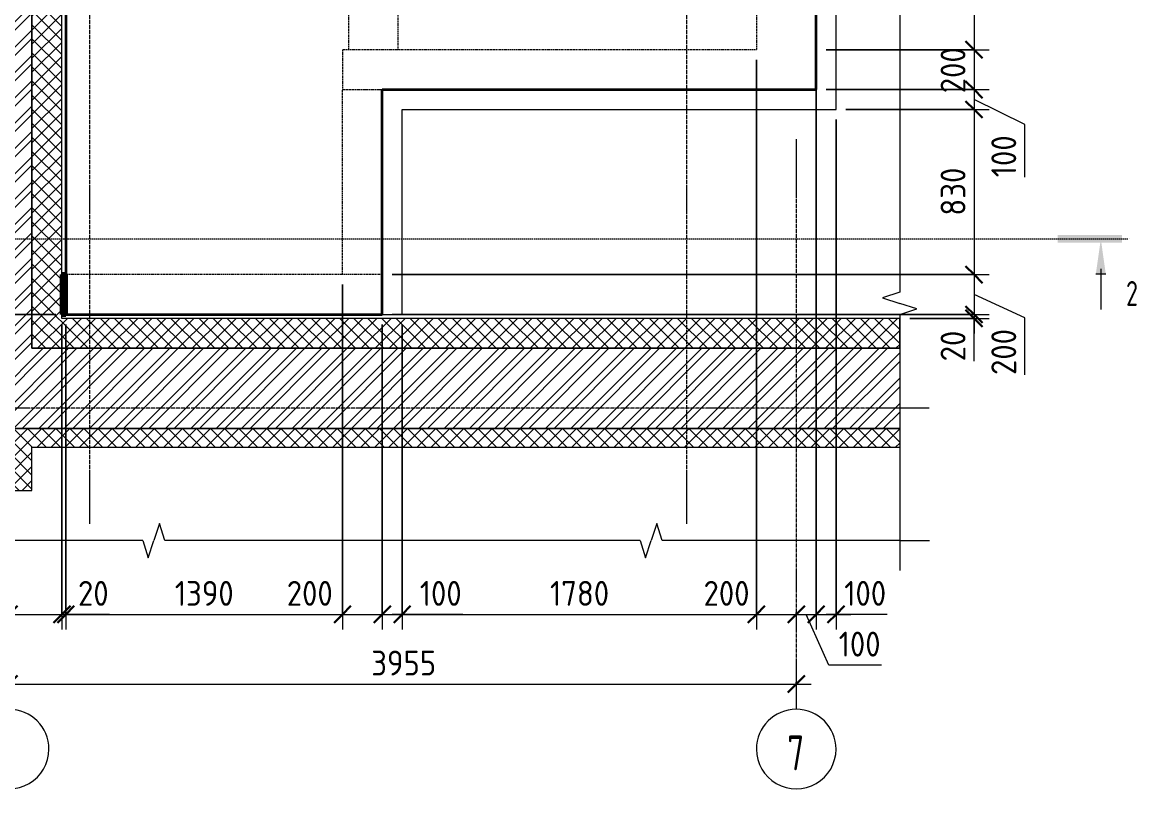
# Model space of a CAD drawing. Header units: millimetres. Extents: x 21225 to 69556, y -4162 to 36638.
# Drawn here: x 45258 to 50858, y 29222 to 33083 of the extents above; entities that cross this region are included whole.
import ezdxf

# ---------------------------------------------------------------- set-up
doc = ezdxf.new("R2010")
doc.units = ezdxf.units.MM
for name, pattern in [('01 Штриховая _4 мм_', [6, 3.5, -2.5]), ('02 Штрихпунктирная _20 мм_', [25, 20, -2.5, 0, -2.5]), ('04 Пунктир 10мм', [10, 0, -10])]:
    doc.linetypes.add(name, pattern=pattern)
for name, color, linetype, lineweight in [('AA_Dim', 7, 'Continuous', 9), ('AA_Dim-50', 7, 'Continuous', 9), ('AA_Linii', 7, 'Continuous', 9), ('AA_Oformlenie', 7, 'Continuous', 9), ('AA_Razrez', 7, 'Continuous', 9), ('AA_Vinoska', 7, 'Continuous', 9), ('AF_Perekritie', 7, 'Continuous', 20), ('AF_Perekritie_Опалубка', 253, 'Continuous', 20), ('AF_Stena', 7, 'Continuous', 60), ('AF_Stena_Гидроизоляция', 253, 'Continuous', 20), ('AF_Stena_Опалубка', 253, 'Continuous', 20), ('KR_Fundament', 7, 'Continuous', 20), ('Оси', 7, 'Continuous', 9)]:
    doc.layers.add(name, color=color, linetype=linetype, lineweight=lineweight)
doc.styles.add('ISOCPEUR', font='isocpeur.ttf', dxfattribs={"width": 0.7, "height": 175})
doc.styles.add('ISOCPEUR_1', font='isocpeur.ttf', dxfattribs={"width": 0.9, "height": 125})
doc.styles.add('ISOCPEUR_3', font='isocpeur.ttf', dxfattribs={"width": 0.7, "height": 125})
doc.dimstyles.new('00_Точн_3_знака__прозр_', dxfattribs={"dimscale": 304.8, "dimtxt": 124.497647, "dimasz": 0.278871, "dimexe": 0.246063, "dimexo": 0.164042, "dimgap": 0.016404, "dimtad": 1, "dimdec": 3, "dimrnd": 0.001, "dimdsep": 46, "dimtxsty": 'ISOCPEUR_1', "dimblk1": 'OBLIQUE', "dimblk2": 'OBLIQUE', "dimsah": 1, "dimcen": 0.09, "dimdle": 0.246063, "dimazin": 0, "dimtfac": 1, "dimtdec": 4, "dimtix": 1, "dimtmove": 0, "dimatfit": 3, "dimfxl": 1, "dimtvp": 1, "dimtolj": 1, "dimtzin": 0, "dimlwd": 18, "dimlwe": 18, "dimarcsym": 2})
doc.dimstyles.new('00_Точн_3_знака__прозр__1', dxfattribs={"dimscale": 304.8, "dimtxt": 124.497647, "dimasz": 0.278871, "dimexe": 0.246063, "dimexo": 0.164042, "dimgap": 0.016404, "dimtad": 1, "dimdec": 3, "dimrnd": 0.001, "dimdsep": 46, "dimtxsty": 'ISOCPEUR_1', "dimblk1": 'OBLIQUE', "dimblk2": 'OBLIQUE', "dimsah": 1, "dimcen": 0.09, "dimdle": 0.246063, "dimazin": 0, "dimtfac": 1, "dimtdec": 4, "dimtix": 1, "dimtmove": 1, "dimatfit": 3, "dimfxl": 1, "dimtvp": 1, "dimtolj": 1, "dimtzin": 0, "dimlwd": 18, "dimlwe": 18, "dimarcsym": 2})
doc.dimstyles.new('05_Округл_1мм__прозр_', dxfattribs={"dimscale": 304.8, "dimtxt": 124.497647, "dimasz": 0.278871, "dimexe": 0.246063, "dimexo": 0.164042, "dimgap": 0.016404, "dimtad": 1, "dimdec": 0, "dimdsep": 46, "dimtxsty": 'ISOCPEUR_1', "dimblk1": 'OBLIQUE', "dimblk2": 'OBLIQUE', "dimsah": 1, "dimcen": 0.09, "dimdle": 0.246063, "dimazin": 0, "dimtfac": 1, "dimtdec": 4, "dimtix": 1, "dimtmove": 1, "dimatfit": 3, "dimfxl": 1, "dimtvp": 1, "dimtolj": 1, "dimtzin": 0, "dimlwd": 18, "dimlwe": 18, "dimarcsym": 2})
doc.dimstyles.new('05_Округл_1мм__прозр__1', dxfattribs={"dimscale": 304.8, "dimtxt": 124.497647, "dimasz": 0.278871, "dimexe": 0.246063, "dimexo": 0.164042, "dimgap": 0.016404, "dimtad": 1, "dimdec": 0, "dimdsep": 46, "dimtxsty": 'ISOCPEUR_1', "dimblk1": 'OBLIQUE', "dimblk2": 'OBLIQUE', "dimsah": 1, "dimcen": 0.09, "dimdle": 0.246063, "dimazin": 0, "dimtfac": 1, "dimtdec": 4, "dimtix": 1, "dimtmove": 0, "dimatfit": 3, "dimfxl": 1, "dimtvp": 1, "dimtolj": 1, "dimtzin": 0, "dimlwd": 18, "dimlwe": 18, "dimarcsym": 2})
pattern_1 = [(45, (21596.91, 0), (-35.35534, 35.35534), []), (135, (21596.91, 0), (-35.35534, -35.35534), [])]

# ---------------------------------------------------------------- blocks, each defined once
blk = doc.blocks.new('Перекрытия 3 - Перекрытия 1-3673652-Схема расположения  фундаментной плиты на отм_ -1_700 в_о А_1-Б_1_5-7')
at = {"layer": 'AF_Perekritie', "linetype": '01 Штриховая _4 мм_', "lineweight": 9}
for p, q in [((25300.1, 32945), (25269.9, 32945)), ((25269.9, 32945), (25269.9, 32745)), ((25550, 32945), (25300.1, 32945)), ((27350.1, 32945), (25550.1, 32945)), ((27650.1, 32745), (27650.1, 32945)), ((25269.9, 32745), (27650.1, 32745))]:
    blk.add_line(p, q, dxfattribs=at)
blk = doc.blocks.new('011_Прямоугольник обрыва _ЭлУзла_ - 011_Прямоугольник обрыва _ЭлУзла_-3716864-Схема расположения  фундаментной плиты на отм_ -1_700 в_о А_1-Б_1_5-7')
at = {"layer": 'AA_Oformlenie'}
for p, q in [((0, -1135.2), (0, 0)), ((0, 0), (1194.4, 0)), ((1305.7, 0), (3693.3, 0)), ((3804.6, 0), (4997.7, 0)), ((4997.7, 0), (4997.7, -1135.2)), ((0, -3518.2), (0, -1246.5)), ((4997.7, -1246.5), (4997.7, -3518.2)), ((0, -4766.1), (0, -3629.5)), ((4997.7, -3629.5), (4997.7, -4766.1)), ((1194.4, -4766.1), (0, -4766.1)), ((3693.3, -4766.1), (1305.7, -4766.1)), ((4997.7, -4766.1), (3804.6, -4766.1))]:
    blk.add_line(p, q, dxfattribs=at)
blk = doc.blocks.new('Ось сетки - d_4мм-2765513-Схема расположения  фундаментной плиты на отм_ -1_700 в_о А_1-Б_1_5-7')
at = {"layer": 'Оси'}
for start, end in [(360, 180), (360, 180), (180, 360), (180, 360)]:
    blk.add_arc((0, 0), 4, start, end, dxfattribs=at)
blk = doc.blocks.new('DIMBLOCK60-Схема расположения  фундаментной плиты на отм_ -1_700 в_о А_1-Б_1_5-7')
at = {"layer": 'AA_Dim-50', "lineweight": 30}
for p, q in [((45192, 29757.9), (45234.5, 29800.4)), ((49147, 29757.9), (49189.5, 29800.4)), ((45192, 29757.9), (45149.5, 29715.4)), ((49147, 29757.9), (49104.5, 29715.4))]:
    blk.add_line(p, q, dxfattribs=at)
at = {"layer": 'AA_Dim-50', "lineweight": 18}
for p, q in [((45117, 29757.9), (49222, 29757.9)), ((45192, 29768), (45192, 29682.9)), ((45192, 29757.9), (45192, 29768)), ((49147, 29768), (49147, 29682.9)), ((49147, 29757.9), (49147, 29768))]:
    blk.add_line(p, q, dxfattribs=at)
at = {"layer": 'AA_Dim-50', "color": 0, "lineweight": 18, "insert": (47011.5, 29926.2), "char_height": 125, "width": 379.239, "attachment_point": 1, "line_spacing_factor": 1.149209, "style": 'ISOCPEUR_1'}
blk.add_mtext('3955', dxfattribs=at)
blk = doc.blocks.new('_Oblique')
at = {"color": 0, "linetype": 'ByBlock', "lineweight": -2}
blk.add_line((-0.5, -0.5), (0.5, 0.5), dxfattribs=at)
blk = doc.blocks.new('DIMBLOCK63-Схема расположения  фундаментной плиты на отм_ -1_700 в_о А_1-Б_1_5-7')
at = {"layer": 'AA_Dim-50', "lineweight": 30}
for p, q in [((44422.2, 33395), (44379.7, 33437.5)), ((44422.2, 33395), (44464.7, 33352.5)), ((44422.2, 31615), (44379.7, 31657.5)), ((44422.2, 31615), (44464.7, 31572.5))]:
    blk.add_line(p, q, dxfattribs=at)
at = {"layer": 'AA_Dim-50', "lineweight": 18}
for p, q in [((44432.3, 33395), (44347.2, 33395)), ((44422.2, 33395), (44422.2, 31615)), ((44422.2, 33395), (44432.3, 33395)), ((45427, 31615), (44347.2, 31615)), ((44422.2, 31615), (45427, 31615))]:
    blk.add_line(p, q, dxfattribs=at)
at = {"layer": 'AA_Dim-50', "color": 0, "lineweight": 18, "insert": (44253.9, 32357.8), "char_height": 125, "width": 353.382, "attachment_point": 1, "rotation": 90, "line_spacing_factor": 1.149209, "style": 'ISOCPEUR_1'}
blk.add_mtext('1780', dxfattribs=at)
blk = doc.blocks.new('DIMBLOCK64-Схема расположения  фундаментной плиты на отм_ -1_700 в_о А_1-Б_1_5-7')
at = {"layer": 'AA_Dim-50', "lineweight": 30}
for p, q in [((44422.2, 31615), (44379.7, 31657.5)), ((44422.2, 31615), (44464.7, 31572.5)), ((44422.2, 31145), (44379.7, 31187.5)), ((44422.2, 31145), (44464.7, 31102.5))]:
    blk.add_line(p, q, dxfattribs=at)
at = {"layer": 'AA_Dim-50', "lineweight": 18}
for p, q in [((45427, 31615), (44347.2, 31615)), ((44422.2, 31615), (44422.2, 31070)), ((44422.2, 31615), (45427, 31615)), ((44432.3, 31145), (44347.2, 31145)), ((44422.2, 31145), (44432.3, 31145))]:
    blk.add_line(p, q, dxfattribs=at)
at = {"layer": 'AA_Dim-50', "color": 0, "lineweight": 18, "insert": (44253.9, 31255.5), "char_height": 125, "width": 298.794, "attachment_point": 1, "rotation": 90, "line_spacing_factor": 1.149209, "style": 'ISOCPEUR_1'}
blk.add_mtext('470', dxfattribs=at)
blk = doc.blocks.new('DIMBLOCK69-Схема расположения  фундаментной плиты на отм_ -1_700 в_о А_1-Б_1_5-7')
at = {"layer": 'AA_Dim-50', "lineweight": 18}
for p, q in [((50295.7, 33503.1), (50295.7, 33204.1)), ((50050.8, 33395), (49965.7, 33395)), ((50040.7, 33395), (50040.7, 32945)), ((50040.7, 33395), (50050.8, 33395)), ((50295.7, 33204.1), (50040.7, 33170)), ((49297, 32945), (50115.7, 32945)), ((50040.7, 32945), (49297, 32945))]:
    blk.add_line(p, q, dxfattribs=at)
at = {"layer": 'AA_Dim-50', "lineweight": 30}
for p, q in [((50040.7, 33395), (49998.2, 33437.5)), ((50040.7, 33395), (50083.2, 33352.5)), ((50040.7, 32945), (49998.2, 32987.5)), ((50040.7, 32945), (50083.2, 32902.5))]:
    blk.add_line(p, q, dxfattribs=at)
at = {"layer": 'AA_Dim-50', "color": 0, "lineweight": 18, "insert": (50127.4, 33254.1), "char_height": 125, "width": 298.794, "attachment_point": 1, "rotation": 90, "line_spacing_factor": 1.149209, "style": 'ISOCPEUR_1'}
blk.add_mtext('450', dxfattribs=at)
blk = doc.blocks.new('DIMBLOCK70-Схема расположения  фундаментной плиты на отм_ -1_700 в_о А_1-Б_1_5-7')
at = {"layer": 'AA_Dim-50', "lineweight": 30}
for p, q in [((50040.7, 32945), (49998.2, 32987.5)), ((50040.7, 32945), (50083.2, 32902.5)), ((50040.7, 32745), (49998.2, 32787.5)), ((50040.7, 32745), (50083.2, 32702.5))]:
    blk.add_line(p, q, dxfattribs=at)
at = {"layer": 'AA_Dim-50', "lineweight": 18}
for p, q in [((49297, 32945), (50115.7, 32945)), ((50040.7, 32945), (49297, 32945)), ((50040.7, 32945), (50040.7, 32745)), ((49297, 32745), (50115.7, 32745)), ((50040.7, 32745), (49297, 32745))]:
    blk.add_line(p, q, dxfattribs=at)
at = {"layer": 'AA_Dim-50', "color": 0, "lineweight": 18, "insert": (49872.4, 32726.5), "char_height": 125, "width": 284.429, "attachment_point": 1, "rotation": 90, "line_spacing_factor": 1.149209, "style": 'ISOCPEUR_1'}
blk.add_mtext('200', dxfattribs=at)
blk = doc.blocks.new('DIMBLOCK71-Схема расположения  фундаментной плиты на отм_ -1_700 в_о А_1-Б_1_5-7')
at = {"layer": 'AA_Dim-50', "lineweight": 30}
for p, q in [((50040.7, 32745), (49998.2, 32787.5)), ((50040.7, 32745), (50083.2, 32702.5)), ((50040.7, 32645), (49998.2, 32687.5)), ((50040.7, 32645), (50083.2, 32602.5))]:
    blk.add_line(p, q, dxfattribs=at)
at = {"layer": 'AA_Dim-50', "lineweight": 18}
for p, q in [((49297, 32745), (50115.7, 32745)), ((50040.7, 32745), (49297, 32745)), ((50040.7, 32745), (50040.7, 32645)), ((50295.7, 32569.9), (50040.7, 32695)), ((49397, 32645), (50115.7, 32645)), ((50040.7, 32645), (49397, 32645)), ((50295.7, 32304.5), (50295.7, 32569.9))]:
    blk.add_line(p, q, dxfattribs=at)
at = {"layer": 'AA_Dim-50', "color": 0, "lineweight": 18, "insert": (50127.4, 32304.5), "char_height": 125, "width": 258.572, "attachment_point": 1, "rotation": 90, "line_spacing_factor": 1.149209, "style": 'ISOCPEUR_1'}
blk.add_mtext('100', dxfattribs=at)
blk = doc.blocks.new('DIMBLOCK72-Схема расположения  фундаментной плиты на отм_ -1_700 в_о А_1-Б_1_5-7')
at = {"layer": 'AA_Dim-50', "lineweight": 30}
for p, q in [((50040.7, 32645), (49998.2, 32687.5)), ((50040.7, 32645), (50083.2, 32602.5)), ((50040.7, 31815), (49998.2, 31857.5)), ((50040.7, 31815), (50083.2, 31772.5))]:
    blk.add_line(p, q, dxfattribs=at)
at = {"layer": 'AA_Dim-50', "lineweight": 18}
for p, q in [((49397, 32645), (50115.7, 32645)), ((50040.7, 32645), (49397, 32645)), ((50040.7, 32645), (50040.7, 31815)), ((47117, 31815), (50115.7, 31815)), ((50040.7, 31815), (47117, 31815))]:
    blk.add_line(p, q, dxfattribs=at)
at = {"layer": 'AA_Dim-50', "color": 0, "lineweight": 18, "insert": (49872.4, 32111.5), "char_height": 125, "width": 284.429, "attachment_point": 1, "rotation": 90, "line_spacing_factor": 1.149209, "style": 'ISOCPEUR_1'}
blk.add_mtext('830', dxfattribs=at)
blk = doc.blocks.new('DIMBLOCK73-Схема расположения  фундаментной плиты на отм_ -1_700 в_о А_1-Б_1_5-7')
at = {"layer": 'AA_Dim-50', "lineweight": 18}
for p, q in [((47117, 31815), (50115.7, 31815)), ((50040.7, 31815), (47117, 31815)), ((50040.7, 31815), (50040.7, 31615)), ((50295.7, 31598), (50040.7, 31715)), ((47117, 31615), (50115.7, 31615)), ((50040.7, 31615), (47117, 31615)), ((50295.7, 31311), (50295.7, 31598))]:
    blk.add_line(p, q, dxfattribs=at)
at = {"layer": 'AA_Dim-50', "lineweight": 30}
for p, q in [((50040.7, 31815), (49998.2, 31857.5)), ((50040.7, 31815), (50083.2, 31772.5)), ((50040.7, 31615), (49998.2, 31657.5)), ((50040.7, 31615), (50083.2, 31572.5))]:
    blk.add_line(p, q, dxfattribs=at)
at = {"layer": 'AA_Dim-50', "color": 0, "lineweight": 18, "insert": (50127.4, 31311), "char_height": 125, "width": 284.429, "attachment_point": 1, "rotation": 90, "line_spacing_factor": 1.149209, "style": 'ISOCPEUR_1'}
blk.add_mtext('200', dxfattribs=at)
blk = doc.blocks.new('DIMBLOCK74-Схема расположения  фундаментной плиты на отм_ -1_700 в_о А_1-Б_1_5-7')
at = {"layer": 'AA_Dim-50', "lineweight": 30}
for p, q in [((50040.7, 31615), (49998.2, 31657.5)), ((50040.7, 31595), (49998.2, 31637.5)), ((50040.7, 31615), (50083.2, 31572.5)), ((50040.7, 31595), (50083.2, 31552.5))]:
    blk.add_line(p, q, dxfattribs=at)
at = {"layer": 'AA_Dim-50', "lineweight": 18}
for p, q in [((47117, 31615), (50115.7, 31615)), ((50040.7, 31615), (47117, 31615)), ((49717, 31595), (50115.7, 31595)), ((50040.7, 31595), (49717, 31595)), ((50040.7, 31615), (50040.7, 31520)), ((50040.7, 31587.7), (50040.7, 31605)), ((50040.7, 31379.6), (50040.7, 31587.7))]:
    blk.add_line(p, q, dxfattribs=at)
at = {"layer": 'AA_Dim-50', "color": 0, "lineweight": 18, "insert": (49872.4, 31379.6), "char_height": 125, "width": 189.619, "attachment_point": 1, "rotation": 90, "line_spacing_factor": 1.149209, "style": 'ISOCPEUR_1'}
blk.add_mtext('20', dxfattribs=at)
blk = doc.blocks.new('Разрез - Номер узла_ сзади-394133-Схема расположения  фундаментной плиты на отм_ -1_700 в_о А_1-Б_1_5-7')
at = {"layer": 'AA_Razrez'}
for points in [[(7.33, 0.4), (7.33, -0.39), (0.87, -0.39), (0.87, 0.4)], [(3.5, -3.53), (2.5, -3.53), (3, 0)]]:
    blk.add_hatch(color=256, dxfattribs=at).paths.add_polyline_path(points)
for p, q in [((3, -3), (3, -7.1)), ((2.5, -3.53), (3.5, -3.53))]:
    blk.add_line(p, q, dxfattribs=at)
blk = doc.blocks.new('DIMBLOCK75-Схема расположения  фундаментной плиты на отм_ -1_700 в_о А_1-Б_1_5-7')
at = {"layer": 'AA_Dim-50', "lineweight": 18}
for p, q in [((45457, 31565), (45457, 30032.9)), ((45457, 30107.9), (45457, 31565)), ((44915.7, 30107.9), (45202.7, 30107.9)), ((45117, 30107.9), (45457, 30107.9)), ((45192, 30118), (45192, 30032.9)), ((45192, 30107.9), (45192, 30118)), ((45202.7, 30107.9), (45324.5, 30107.9))]:
    blk.add_line(p, q, dxfattribs=at)
at = {"layer": 'AA_Dim-50', "lineweight": 30}
for p, q in [((45192, 30107.9), (45234.5, 30150.4)), ((45457, 30107.9), (45499.5, 30150.4)), ((45192, 30107.9), (45149.5, 30065.4)), ((45457, 30107.9), (45414.5, 30065.4))]:
    blk.add_line(p, q, dxfattribs=at)
at = {"layer": 'AA_Dim-50', "color": 0, "lineweight": 18, "insert": (44915.7, 30276.2), "char_height": 125, "width": 284.429, "attachment_point": 1, "line_spacing_factor": 1.149209, "style": 'ISOCPEUR_1'}
blk.add_mtext('265', dxfattribs=at)
blk = doc.blocks.new('DIMBLOCK76-Схема расположения  фундаментной плиты на отм_ -1_700 в_о А_1-Б_1_5-7')
at = {"layer": 'AA_Dim-50', "lineweight": 18}
for p, q in [((45457, 31565), (45457, 30032.9)), ((45457, 30107.9), (45457, 31565)), ((45477, 31565), (45477, 30032.9)), ((45477, 30107.9), (45477, 31565)), ((45457, 30107.9), (45477, 30107.9)), ((45488, 30107.9), (45467, 30107.9)), ((45696, 30107.9), (45488, 30107.9))]:
    blk.add_line(p, q, dxfattribs=at)
at = {"layer": 'AA_Dim-50', "lineweight": 30}
for p, q in [((45457, 30107.9), (45499.5, 30150.4)), ((45477, 30107.9), (45519.5, 30150.4)), ((45457, 30107.9), (45414.5, 30065.4)), ((45477, 30107.9), (45434.5, 30065.4))]:
    blk.add_line(p, q, dxfattribs=at)
at = {"layer": 'AA_Dim-50', "color": 0, "lineweight": 18, "insert": (45538, 30276.2), "char_height": 125, "width": 189.619, "attachment_point": 1, "line_spacing_factor": 1.149209, "style": 'ISOCPEUR_1'}
blk.add_mtext('20', dxfattribs=at)
blk = doc.blocks.new('DIMBLOCK77-Схема расположения  фундаментной плиты на отм_ -1_700 в_о А_1-Б_1_5-7')
at = {"layer": 'AA_Dim-50', "lineweight": 18}
for p, q in [((46867, 31765), (46867, 30032.9)), ((46867, 30107.9), (46867, 31765)), ((45477, 31565), (45477, 30032.9)), ((45477, 30107.9), (45477, 31565)), ((45477, 30107.9), (46867, 30107.9))]:
    blk.add_line(p, q, dxfattribs=at)
at = {"layer": 'AA_Dim-50', "lineweight": 30}
for p, q in [((45477, 30107.9), (45519.5, 30150.4)), ((46867, 30107.9), (46909.5, 30150.4)), ((45477, 30107.9), (45434.5, 30065.4)), ((46867, 30107.9), (46824.5, 30065.4))]:
    blk.add_line(p, q, dxfattribs=at)
at = {"layer": 'AA_Dim-50', "color": 0, "lineweight": 18, "insert": (46024.7, 30276.2), "char_height": 125, "width": 353.382, "attachment_point": 1, "line_spacing_factor": 1.149209, "style": 'ISOCPEUR_1'}
blk.add_mtext('1390', dxfattribs=at)
blk = doc.blocks.new('DIMBLOCK78-Схема расположения  фундаментной плиты на отм_ -1_700 в_о А_1-Б_1_5-7')
at = {"layer": 'AA_Dim-50', "lineweight": 18}
for p, q in [((46867, 31765), (46867, 30032.9)), ((46867, 30107.9), (46867, 31765)), ((47067, 31565), (47067, 30032.9)), ((47067, 30107.9), (47067, 31565)), ((46587.1, 30107.9), (46874.1, 30107.9)), ((46867, 30107.9), (47067, 30107.9)), ((46874.1, 30107.9), (46967, 30107.9))]:
    blk.add_line(p, q, dxfattribs=at)
at = {"layer": 'AA_Dim-50', "lineweight": 30}
for p, q in [((46867, 30107.9), (46909.5, 30150.4)), ((47067, 30107.9), (47109.5, 30150.4)), ((46867, 30107.9), (46824.5, 30065.4)), ((47067, 30107.9), (47024.5, 30065.4))]:
    blk.add_line(p, q, dxfattribs=at)
at = {"layer": 'AA_Dim-50', "color": 0, "lineweight": 18, "insert": (46587.1, 30276.2), "char_height": 125, "width": 284.429, "attachment_point": 1, "line_spacing_factor": 1.149209, "style": 'ISOCPEUR_1'}
blk.add_mtext('200', dxfattribs=at)
blk = doc.blocks.new('DIMBLOCK79-Схема расположения  фундаментной плиты на отм_ -1_700 в_о А_1-Б_1_5-7')
at = {"layer": 'AA_Dim-50', "lineweight": 18}
for p, q in [((47067, 31565), (47067, 30032.9)), ((47067, 30107.9), (47067, 31565)), ((47167, 31565), (47167, 30032.9)), ((47167, 30107.9), (47167, 31565)), ((47067, 30107.9), (47167, 30107.9)), ((47205.4, 30107.9), (47117, 30107.9)), ((47470.9, 30107.9), (47205.4, 30107.9))]:
    blk.add_line(p, q, dxfattribs=at)
at = {"layer": 'AA_Dim-50', "lineweight": 30}
for p, q in [((47067, 30107.9), (47109.5, 30150.4)), ((47167, 30107.9), (47209.5, 30150.4)), ((47067, 30107.9), (47024.5, 30065.4)), ((47167, 30107.9), (47124.5, 30065.4))]:
    blk.add_line(p, q, dxfattribs=at)
at = {"layer": 'AA_Dim-50', "color": 0, "lineweight": 18, "insert": (47255.4, 30276.2), "char_height": 125, "width": 258.572, "attachment_point": 1, "line_spacing_factor": 1.149209, "style": 'ISOCPEUR_1'}
blk.add_mtext('100', dxfattribs=at)
blk = doc.blocks.new('DIMBLOCK80-Схема расположения  фундаментной плиты на отм_ -1_700 в_о А_1-Б_1_5-7')
at = {"layer": 'AA_Dim-50', "lineweight": 18}
for p, q in [((48947, 32895), (48947, 30032.9)), ((48947, 30107.9), (48947, 32895)), ((47167, 31565), (47167, 30032.9)), ((47167, 30107.9), (47167, 31565)), ((47167, 30107.9), (48947, 30107.9))]:
    blk.add_line(p, q, dxfattribs=at)
at = {"layer": 'AA_Dim-50', "lineweight": 30}
for p, q in [((47167, 30107.9), (47209.5, 30150.4)), ((48947, 30107.9), (48989.5, 30150.4)), ((47167, 30107.9), (47124.5, 30065.4)), ((48947, 30107.9), (48904.5, 30065.4))]:
    blk.add_line(p, q, dxfattribs=at)
at = {"layer": 'AA_Dim-50', "color": 0, "lineweight": 18, "insert": (47909.7, 30276.2), "char_height": 125, "width": 353.382, "attachment_point": 1, "line_spacing_factor": 1.149209, "style": 'ISOCPEUR_1'}
blk.add_mtext('1780', dxfattribs=at)
blk = doc.blocks.new('DIMBLOCK81-Схема расположения  фундаментной плиты на отм_ -1_700 в_о А_1-Б_1_5-7')
at = {"layer": 'AA_Dim-50', "lineweight": 18}
for p, q in [((48947, 32895), (48947, 30032.9)), ((48947, 30107.9), (48947, 32895)), ((48681.2, 30107.9), (48968.2, 30107.9)), ((48947, 30107.9), (49147, 30107.9)), ((48968.2, 30107.9), (49047, 30107.9)), ((49147, 30118), (49147, 30032.9)), ((49147, 30107.9), (49147, 30118))]:
    blk.add_line(p, q, dxfattribs=at)
at = {"layer": 'AA_Dim-50', "lineweight": 30}
for p, q in [((48947, 30107.9), (48989.5, 30150.4)), ((49147, 30107.9), (49189.5, 30150.4)), ((48947, 30107.9), (48904.5, 30065.4)), ((49147, 30107.9), (49104.5, 30065.4))]:
    blk.add_line(p, q, dxfattribs=at)
at = {"layer": 'AA_Dim-50', "color": 0, "lineweight": 18, "insert": (48681.2, 30276.2), "char_height": 125, "width": 284.429, "attachment_point": 1, "line_spacing_factor": 1.149209, "style": 'ISOCPEUR_1'}
blk.add_mtext('200', dxfattribs=at)
blk = doc.blocks.new('DIMBLOCK82-Схема расположения  фундаментной плиты на отм_ -1_700 в_о А_1-Б_1_5-7')
at = {"layer": 'AA_Dim-50', "lineweight": 18}
for p, q in [((49247, 32895), (49247, 30032.9)), ((49247, 30107.9), (49247, 32895)), ((49147, 30118), (49147, 30032.9)), ((49147, 30107.9), (49147, 30118)), ((49147, 30107.9), (49247, 30107.9)), ((49310.2, 29852.9), (49197, 30107.9)), ((49575.7, 29852.9), (49310.2, 29852.9))]:
    blk.add_line(p, q, dxfattribs=at)
at = {"layer": 'AA_Dim-50', "lineweight": 30}
for p, q in [((49147, 30107.9), (49189.5, 30150.4)), ((49247, 30107.9), (49289.5, 30150.4)), ((49147, 30107.9), (49104.5, 30065.4)), ((49247, 30107.9), (49204.5, 30065.4))]:
    blk.add_line(p, q, dxfattribs=at)
at = {"layer": 'AA_Dim-50', "color": 0, "lineweight": 18, "insert": (49360.2, 30021.2), "char_height": 125, "width": 258.572, "attachment_point": 1, "line_spacing_factor": 1.149209, "style": 'ISOCPEUR_1'}
blk.add_mtext('100', dxfattribs=at)
blk = doc.blocks.new('DIMBLOCK83-Схема расположения  фундаментной плиты на отм_ -1_700 в_о А_1-Б_1_5-7')
at = {"layer": 'AA_Dim-50', "lineweight": 18}
for p, q in [((49247, 32895), (49247, 30032.9)), ((49247, 30107.9), (49247, 32895)), ((49347, 32595), (49347, 30032.9)), ((49347, 30107.9), (49347, 32595)), ((49247, 30107.9), (49422, 30107.9)), ((49338.3, 30107.9), (49297, 30107.9)), ((49603.7, 30107.9), (49338.3, 30107.9))]:
    blk.add_line(p, q, dxfattribs=at)
at = {"layer": 'AA_Dim-50', "lineweight": 30}
for p, q in [((49247, 30107.9), (49289.5, 30150.4)), ((49347, 30107.9), (49389.5, 30150.4)), ((49247, 30107.9), (49204.5, 30065.4)), ((49347, 30107.9), (49304.5, 30065.4))]:
    blk.add_line(p, q, dxfattribs=at)
at = {"layer": 'AA_Dim-50', "color": 0, "lineweight": 18, "insert": (49388.3, 30276.2), "char_height": 125, "width": 258.572, "attachment_point": 1, "line_spacing_factor": 1.149209, "style": 'ISOCPEUR_1'}
blk.add_mtext('100', dxfattribs=at)

msp = doc.modelspace()

# ---------------------------------------------------------------- hatches: boundary and pattern name
at = {"layer": 'AA_Oformlenie'}
h = msp.add_hatch(dxfattribs=at)
h.set_pattern_fill('FP_9', color=250, style=0, pattern_type=2)
h.set_pattern_definition([(45, (21596.91, 0), (-63.63961, 63.63961), []), (45, (21596.91, 42.42), (-63.63961, 63.63961), [])])
h.paths.add_polyline_path([(45191.9706, 30730.9303), (45191.9706, 31042.304), (49666.9701, 31042.304), (49666.9701, 31445), (45306.7878, 31445), (45306.7878, 34685.115), (45187.874, 34685.115), (45187.874, 34620.115), (44797.1623, 34620.115), (44797.1623, 30730.9303)])
h = msp.add_hatch(dxfattribs=at)
h.set_pattern_fill('FP_1', color=250, style=0, pattern_type=2)
h.set_pattern_definition(pattern_1)
h.paths.add_polyline_path([(49666.9701, 31445), (49666.9701, 31595), (45456.9708, 31595), (45456.9708, 34686.5402), (45306.7878, 34686.5402), (45306.7878, 31445), (48700.895, 31445)])
h = msp.add_hatch(dxfattribs=at)
h.set_pattern_fill('FP_1', color=250, style=0, pattern_type=2)
h.set_pattern_definition(pattern_1)
h.paths.add_polyline_path([(45191.9706, 30730.9303), (45306.7878, 30730.9303), (45306.7878, 30948.4615), (49666.9701, 30948.4615), (49666.9701, 31042.304), (45191.9706, 31042.304)])
at = {"layer": 'AF_Stena', "lineweight": 9}
h = msp.add_hatch(dxfattribs=at)
h.set_pattern_fill('FP_1', color=256, style=0, pattern_type=2)
h.set_pattern_definition(pattern_1)
h.paths.add_polyline_path([(45476.9706, 31615), (45476.9706, 31815), (45456.9706, 31815), (45456.9708, 31615)])

# ---------------------------------------------------------------- linework, layer by layer
at = {"layer": 'AA_Linii'}
for p, q in [((45306.7878, 35244.991), (45306.7878, 31445)), ((45306.7878, 35244.991), (45306.7878, 31445)), ((45306.7878, 34686.5402), (45306.7878, 31445)), ((45306.7878, 31445), (45306.7878, 34685.115)), ((45456.9708, 31595), (45456.9708, 34686.5402)), ((46377.887, 31595), (45456.9708, 31595)), ((49666.9701, 31595), (46377.887, 31595)), ((49666.9701, 31445), (49666.9701, 31595)), ((49666.9701, 31445), (45306.7878, 31445)), ((45306.7878, 31445), (46563.3816, 31445)), ((45306.7878, 31445), (49666.9701, 31445)), ((46563.3816, 31445), (49666.9701, 31445)), ((45191.9706, 31042.304), (49666.9701, 31042.304)), ((49666.9701, 31042.304), (45191.9706, 31042.304)), ((49666.9701, 31042.304), (45191.9706, 31042.304)), ((45306.7878, 30730.9303), (45306.7878, 30948.4615)), ((45306.7878, 30948.4615), (49666.9701, 30948.4615)), ((45306.7878, 30730.9303), (45306.7878, 30948.4615)), ((45306.7878, 30948.4615), (49666.9701, 30948.4615)), ((45191.9706, 30730.9303), (45306.7878, 30730.9303)), ((45191.9706, 30730.9303), (45306.7878, 30730.9303))]:
    msp.add_line(p, q, dxfattribs=at)
at = {"layer": 'AA_Razrez', "linetype": '04 Пунктир 10мм'}
msp.add_line((43033.4982, 31994.4872), (50827.4085, 31994.4872), dxfattribs=at)
at = {"layer": 'AA_Vinoska'}
for p, q in [((49666.9701, 31726.7501), (49580.32, 31698.5958)), ((49580.32, 31698.5958), (49666.9701, 31670.4414)), ((49753.5726, 31642.9414), (49666.9701, 31670.4414)), ((49666.9701, 31615.4414), (49753.5726, 31642.9414)), ((45946.8461, 30565.5751), (45918.6918, 30478.9249)), ((45975.0005, 30478.9249), (45946.8461, 30565.5751)), ((48445.6983, 30565.5751), (48417.544, 30478.9249)), ((48473.8527, 30478.9249), (48445.6983, 30565.5751)), ((45863.6918, 30478.9249), (45891.1918, 30392.3224)), ((45891.1918, 30392.3224), (45918.6918, 30478.9249)), ((48362.544, 30478.9249), (48390.044, 30392.3224)), ((48390.044, 30392.3224), (48417.544, 30478.9249)), ((49666.9701, 30478.9249), (49816.9701, 30478.9249)), ((49666.9701, 30478.9249), (49666.9701, 30328.9249))]:
    msp.add_line(p, q, dxfattribs=at)
at = {"layer": 'AF_Perekritie_Опалубка'}
for p, q in [((45476.9708, 34645), (45476.9708, 31615)), ((49346.9708, 32645), (49346.9708, 34645)), ((47166.9701, 31615), (47166.9701, 32645)), ((47166.9701, 32645), (49346.9708, 32645)), ((45476.9708, 31615), (47166.9701, 31615))]:
    msp.add_line(p, q, dxfattribs=at)
at = {"layer": 'AF_Stena_Гидроизоляция'}
for p, q in [((45456.9706, 31815), (45456.9706, 34344.991)), ((45476.9706, 34344.991), (45476.9706, 31815)), ((45456.9708, 31815), (45476.9706, 31815))]:
    msp.add_line(p, q, dxfattribs=at)
at = {"layer": 'AF_Stena_Гидроизоляция', "lineweight": 60}
for p, q in [((45456.9706, 31815), (45456.9706, 31615)), ((45476.9706, 31815), (45456.9708, 31815)), ((45476.9706, 31615), (45476.9706, 31815)), ((45456.9708, 31615), (45476.9706, 31615))]:
    msp.add_line(p, q, dxfattribs=at)
at = {"layer": 'AF_Stena_Опалубка', "linetype": '01 Штриховая _4 мм_', "lineweight": 9}
for p, q in [((46896.9708, 34344.991), (46896.9708, 32944.991)), ((47146.9708, 32944.991), (47146.9708, 34344.991)), ((48946.9708, 34344.991), (48946.9708, 32944.991)), ((49246.9708, 32944.991), (49246.9708, 34344.991)), ((47146.9708, 32944.991), (46896.9708, 32944.991)), ((46866.9711, 31815), (46866.9711, 32744.991)), ((46866.9711, 32744.991), (47066.9711, 32744.991)), ((47066.9711, 32744.991), (47066.9711, 31815)), ((47066.9711, 31815), (45476.9706, 31815)), ((45476.9706, 31815), (45476.9706, 31615)), ((47066.9711, 31615), (47066.9711, 31815)), ((45476.9706, 31615), (47066.9711, 31615))]:
    msp.add_line(p, q, dxfattribs=at)
at = {"layer": 'KR_Fundament', "lineweight": 35}
for p, q in [((45476.9708, 34545), (45476.9708, 31615)), ((49246.9708, 32745), (49246.9708, 34545)), ((47066.9701, 31615), (47066.9701, 32745)), ((47066.9701, 32745), (49246.9708, 32745)), ((45476.9708, 31615), (47066.9701, 31615))]:
    msp.add_line(p, q, dxfattribs=at)
at = {"layer": 'Оси', "linetype": '02 Штрихпунктирная _20 мм_'}
for p, q in [((45596.9706, 30813.8509), (45596.9706, 35768.6573)), ((48596.9706, 30813.8509), (48596.9706, 35768.6573)), ((49146.9706, 32246.2062), (49146.9706, 29881.2009)), ((49564.5519, 31145), (44067.3603, 31145))]:
    msp.add_line(p, q, dxfattribs=at)
at = {"layer": 'Оси'}
for p, q in [((49146.9706, 32496.2062), (49146.9706, 32246.2062)), ((49814.5519, 31145), (49564.5519, 31145)), ((45596.9706, 30563.8509), (45596.9706, 30813.8509)), ((48596.9706, 30563.8509), (48596.9706, 30813.8509)), ((49146.9706, 29881.2009), (49146.9706, 29631.2009))]:
    msp.add_line(p, q, dxfattribs=at)

# ---------------------------------------------------------------- block references
at = {"layer": 'AA_Oformlenie'}
msp.add_blockref('011_Прямоугольник обрыва _ЭлУзла_ - 011_Прямоугольник обрыва _ЭлУзла_-3716864-Схема расположения  фундаментной плиты на отм_ -1_700 в_о А_1-Б_1_5-7', (44669.2657, 35244.991), dxfattribs=at)
at = {"layer": 'AA_Razrez', "extrusion": (0, 0, -1), "xscale": 49.99999999999998, "yscale": 49.99999999999998, "zscale": 49.99999999999998}
msp.add_blockref('Разрез - Номер узла_ сзади-394133-Схема расположения  фундаментной плиты на отм_ -1_700 в_о А_1-Б_1_5-7', (-50827.4085, 31994.4872), dxfattribs=at)
at = {"layer": 'AF_Perekritie', "linetype": '01 Штриховая _4 мм_', "lineweight": 9}
msp.add_blockref('Перекрытия 3 - Перекрытия 1-3673652-Схема расположения  фундаментной плиты на отм_ -1_700 в_о А_1-Б_1_5-7', (21596.909, 0.009), dxfattribs=at)
at = {"layer": 'Оси', "xscale": 49.99999999999998, "yscale": 49.99999999999998, "zscale": 49.99999999999998, "rotation": 180}
for p in [(45191.9706, 29431.2009), (49146.9706, 29431.2009)]:
    msp.add_blockref('Ось сетки - d_4мм-2765513-Схема расположения  фундаментной плиты на отм_ -1_700 в_о А_1-Б_1_5-7', p, dxfattribs=at)

# ---------------------------------------------------------------- texts
at = {"layer": 'AA_Razrez', "insert": (50804.2797, 31783.0828), "char_height": 125, "width": 75.759469, "attachment_point": 1, "style": 'ISOCPEUR_3'}
msp.add_mtext('\\fISOCPEUR|b0|i0|c204|p34|;\\W.7;2', dxfattribs=at)
at = {"layer": 'Оси', "insert": (49101.7109, 29499.7467), "char_height": 175, "width": 103.818531, "attachment_point": 1, "style": 'ISOCPEUR'}
msp.add_mtext('\\fISOCPEUR|b0|i0|c204|p34|;\\W.7;7', dxfattribs=at)

# ---------------------------------------------------------------- dimensions: what is measured, and where the dimension line sits
at = {"layer": 'AA_Dim', "lineweight": 18}
for base, p1, p2, override, picture, middle in [((50040.7192, 32945), (50100.8233, 33395), (49246.9708, 32945), {"dimpost": '<>', "dimfxl": 965.175665}, 'DIMBLOCK69-Схема расположения  фундаментной плиты на отм_ -1_700 в_о А_1-Б_1_5-7', (50210.7456, 33403.5172)), ((50040.7192, 32645), (49246.9708, 32745), (49346.9708, 32645), {"dimpost": '<>', "dimfxl": 141.421356}, 'DIMBLOCK71-Схема расположения  фундаментной плиты на отм_ -1_700 в_о А_1-Б_1_5-7', (50210.7456, 32433.7397)), ((50040.7192, 31615), (47066.9711, 31815), (47066.9701, 31615), {"dimpost": '<>', "dimfxl": 200}, 'DIMBLOCK73-Схема расположения  фундаментной плиты на отм_ -1_700 в_о А_1-Б_1_5-7', (50210.7456, 31453.1858)), ((50040.7192, 31595), (47066.9701, 31615), (49666.9701, 31595), {"dimpost": '<>', "dimfxl": 2600.076922}, 'DIMBLOCK74-Схема расположения  фундаментной плиты на отм_ -1_700 в_о А_1-Б_1_5-7', (49955.7456, 31474.4561))]:
    dim = msp.add_linear_dim(base=base, p1=p1, p2=p2, angle=90, dimstyle='00_Точн_3_знака__прозр__1', override=override, dxfattribs=at)
    dim.commit()
    dim.dimension.update_dxf_attribs({"geometry": picture, "text_midpoint": middle, "dimtype": 160, "text_rotation": 90})
for base, p1, p2, override, picture, middle in [((44422.1831, 31615), (44482.2872, 33395), (45476.9708, 31615), {"dimpost": '<>', "dimfxl": 2039.067313}, 'DIMBLOCK63-Схема расположения  фундаментной плиты на отм_ -1_700 в_о А_1-Б_1_5-7', (44354.6831, 32505)), ((50040.7192, 32745), (49246.9708, 32945), (49246.9708, 32745), {"dimpost": '<>', "dimfxl": 200}, 'DIMBLOCK70-Схема расположения  фундаментной плиты на отм_ -1_700 в_о А_1-Б_1_5-7', (49973.2192, 32845)), ((50040.7192, 31815), (49346.9708, 32645), (47066.9711, 31815), {"dimpost": '<>', "dimfxl": 2426.375618}, 'DIMBLOCK72-Схема расположения  фундаментной плиты на отм_ -1_700 в_о А_1-Б_1_5-7', (49973.2192, 32230)), ((44422.1831, 31145), (45476.9708, 31615), (44482.2872, 31145), {"dimpost": '<>', "dimfxl": 1100.134307}, 'DIMBLOCK64-Схема расположения  фундаментной плиты на отм_ -1_700 в_о А_1-Б_1_5-7', (44354.6831, 31380))]:
    dim = msp.add_linear_dim(base=base, p1=p1, p2=p2, angle=90, dimstyle='00_Точн_3_знака__прозр_', override=override, dxfattribs=at)
    dim.commit()
    dim.dimension.update_dxf_attribs({"geometry": picture, "text_midpoint": middle})
for base, p1, p2, dimstyle, override, picture, middle in [((48946.9708, 30107.855), (47166.9701, 31615), (48946.9708, 32944.991), '05_Округл_1мм__прозр__1', {"dimpost": '<>', "dimfxl": 2221.99879}, 'DIMBLOCK80-Схема расположения  фундаментной плиты на отм_ -1_700 в_о А_1-Б_1_5-7', (48056.9704, 30175.355)), ((46866.9711, 30107.855), (45476.9706, 31615), (46866.9711, 31815), '05_Округл_1мм__прозр__1', {"dimpost": '<>', "dimfxl": 1404.315312}, 'DIMBLOCK77-Схема расположения  фундаментной плиты на отм_ -1_700 в_о А_1-Б_1_5-7', (46171.9708, 30175.355)), ((49146.9706, 29757.855), (45191.9706, 29817.9591), (49146.9706, 29817.9591), '00_Точн_3_знака__прозр_', {"dimpost": '<>', "dimfxl": 3955}, 'DIMBLOCK60-Схема расположения  фундаментной плиты на отм_ -1_700 в_о А_1-Б_1_5-7', (47169.4706, 29825.355))]:
    dim = msp.add_linear_dim(base=base, p1=p1, p2=p2, dimstyle=dimstyle, override=override, dxfattribs=at)
    dim.commit()
    dim.dimension.update_dxf_attribs({"geometry": picture, "text_midpoint": middle})
for base, p1, p2, override, picture, middle in [((49146.9706, 30107.855), (48946.9708, 32944.991), (49146.9706, 30167.9591), {"dimpost": '<>', "dimfxl": 2784.224541}, 'DIMBLOCK81-Схема расположения  фундаментной плиты на отм_ -1_700 в_о А_1-Б_1_5-7', (48823.4053, 30192.8287)), ((49246.9708, 30107.855), (49146.9706, 30167.9591), (49246.9708, 32944.991), {"dimpost": '<>', "dimfxl": 2778.831846}, 'DIMBLOCK82-Схема расположения  фундаментной плиты на отм_ -1_700 в_о А_1-Б_1_5-7', (49489.4819, 29937.8287)), ((49346.9708, 30107.855), (49246.9708, 32944.991), (49346.9708, 32645), {"dimpost": '<>', "dimfxl": 316.219228}, 'DIMBLOCK83-Схема расположения  фундаментной плиты на отм_ -1_700 в_о А_1-Б_1_5-7', (49517.5484, 30192.8287)), ((47066.9711, 30107.855), (46866.9711, 31815), (47066.9711, 31615), {"dimpost": '<>', "dimfxl": 282.842712}, 'DIMBLOCK78-Схема расположения  фундаментной плиты на отм_ -1_700 в_о А_1-Б_1_5-7', (46729.3211, 30192.8287)), ((45456.9706, 30107.855), (45191.9706, 30167.9591), (45456.9706, 31615), {"dimpost": '<>', "dimfxl": 1471.105823}, 'DIMBLOCK75-Схема расположения  фундаментной плиты на отм_ -1_700 в_о А_1-Б_1_5-7', (45057.8918, 30192.8287)), ((45476.9706, 30107.855), (45456.9706, 31615), (45476.9706, 31615), {"dimpost": '<>', "dimfxl": 20}, 'DIMBLOCK76-Схема расположения  фундаментной плиты на отм_ -1_700 в_о А_1-Б_1_5-7', (45632.7821, 30192.8287)), ((47166.9701, 30107.855), (47066.9711, 31615), (47166.9701, 31615), {"dimpost": '<>', "dimfxl": 99.999}, 'DIMBLOCK79-Схема расположения  фундаментной плиты на отм_ -1_700 в_о А_1-Б_1_5-7', (47384.6616, 30192.8287))]:
    dim = msp.add_linear_dim(base=base, p1=p1, p2=p2, dimstyle='05_Округл_1мм__прозр_', override=override, dxfattribs=at)
    dim.commit()
    dim.dimension.update_dxf_attribs({"geometry": picture, "text_midpoint": middle, "dimtype": 160})

doc.saveas('drawing.dxf')
